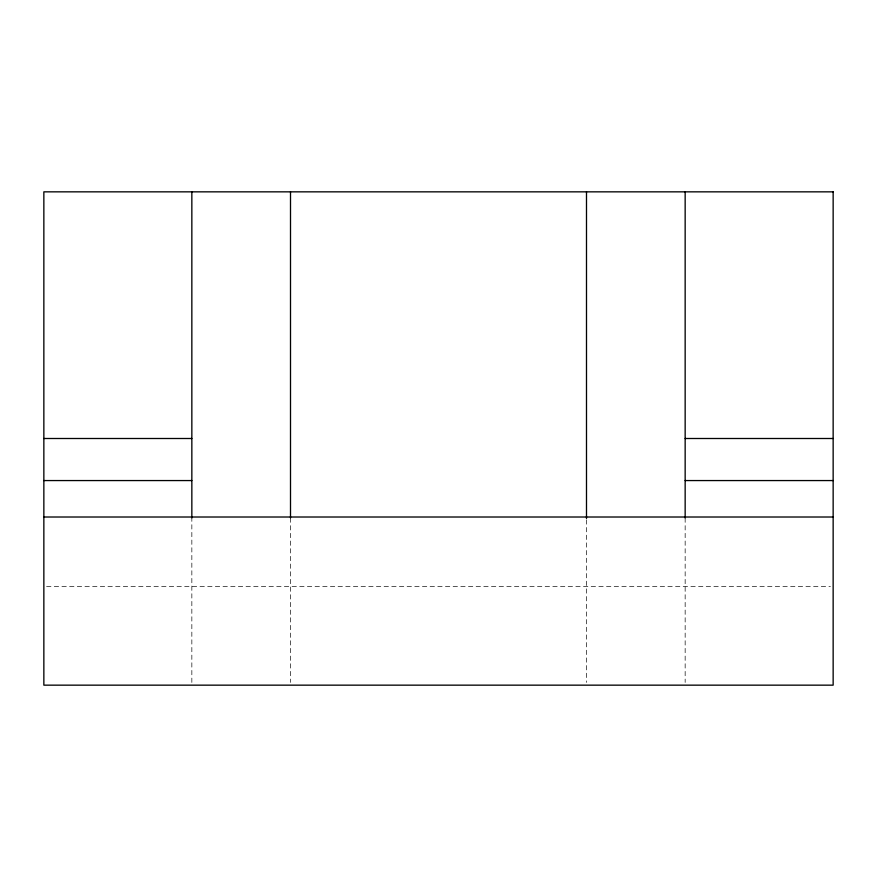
<?xml version="1.0" encoding="UTF-8"?>
<svg xmlns="http://www.w3.org/2000/svg" width="877" height="877" viewBox="0 0 877 877"><rect width="100%" height="100%" fill="white"/><g stroke="black" fill="none" stroke-linecap="round" stroke-linejoin="round"><path stroke-width="0.66" stroke-dasharray="4.38 3.29" d="M46.591 586.494L830.409 586.494M685.156 517.978L685.156 682.427M586.494 519.809L586.494 682.427M290.506 517.978L290.506 682.416M191.844 517.013L191.844 682.427"/><path stroke-width="1.32" d="M43.85 438.5L191.844 438.5M685.156 438.5L833.15 438.5M43.85 480.563L191.844 480.563M685.156 480.563L833.15 480.563M43.85 517.013L833.15 517.013M685.156 191.844L685.156 517.978M586.494 191.844L586.494 518.439M290.506 191.844L290.506 517.978M191.844 191.844L191.844 517.978M833.15 191.844L43.85 191.844L43.85 685.156L833.15 685.156L833.15 191.844"/></g></svg>
